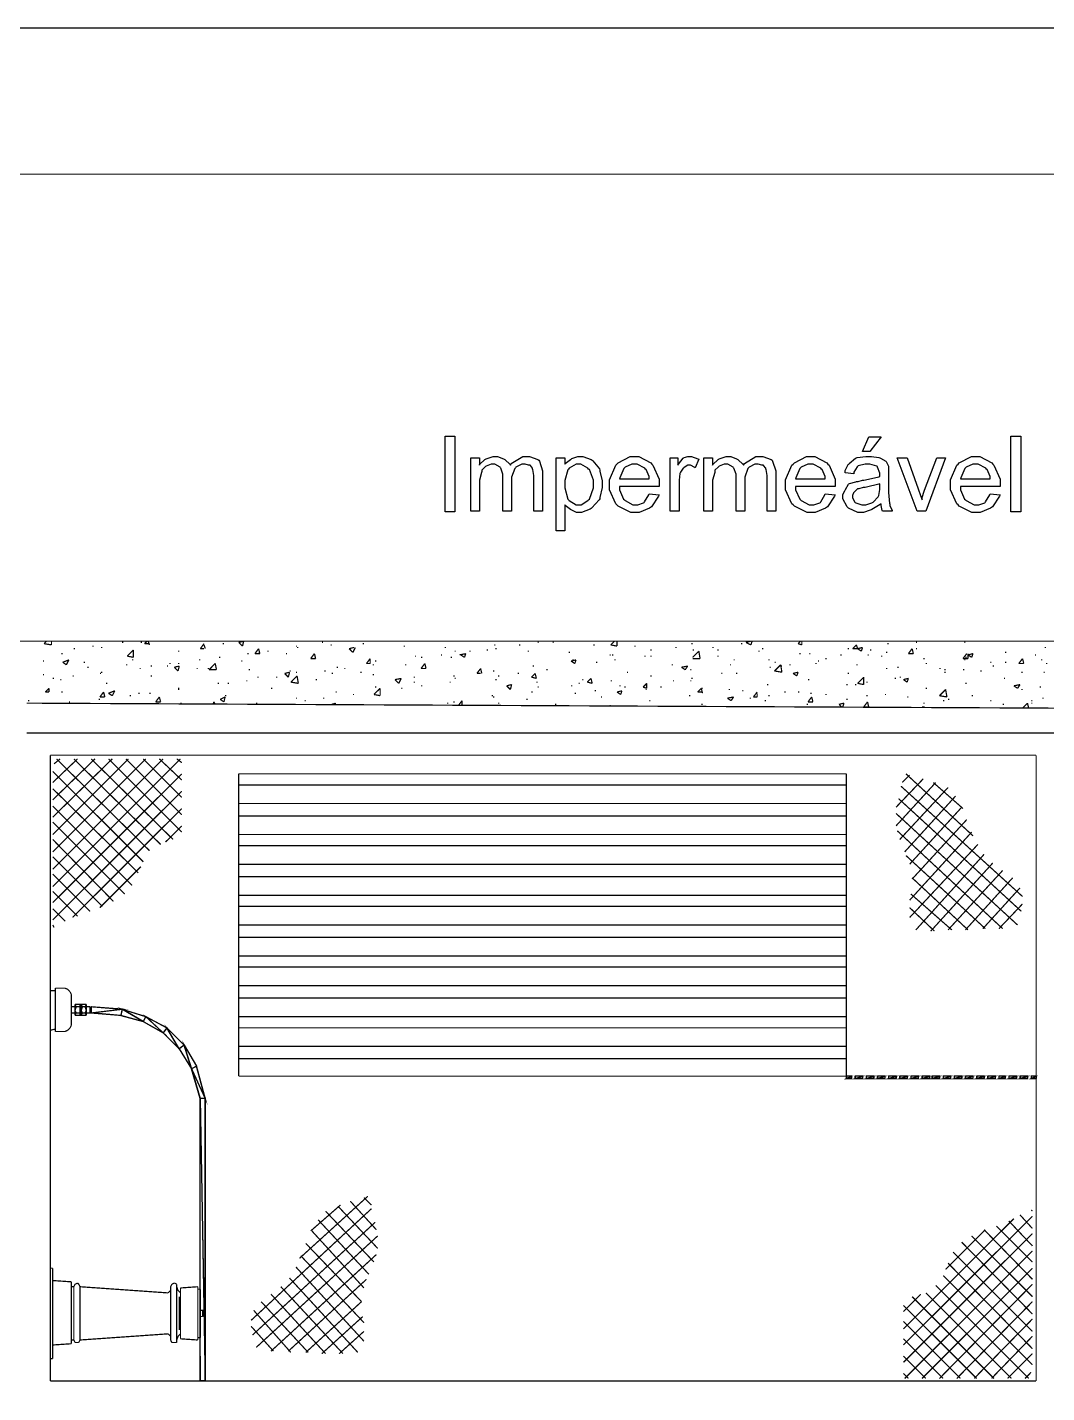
# Model space of a CAD drawing. Extents: x 0 to 210, y 0 to 297.
# Drawn here: x 69.41 to 104.27, y 250.19 to 296.9 of the extents above; entities that cross this region are included whole.
import ezdxf

# ---------------------------------------------------------------- set-up
doc = ezdxf.new("R2010")
doc.units = 0
doc.header["$MEASUREMENT"] = 0
for name, color, linetype in [('C00-00-00-BLACK', 7, 'Continuous'), ('C00-FF-00', 3, 'Continuous'), ('CFF-00-00', 1, 'Continuous'), ('CFF-7E-00', 30, 'Continuous')]:
    doc.layers.add(name, color=color, linetype=linetype)

msp = doc.modelspace()

# ---------------------------------------------------------------- linework, layer by layer
at = {"layer": 'C00-00-00-BLACK', "const_width": 0.0423}
msp.add_lwpolyline([(0.0427, -0.3886), (210.36, -0.3886), (210.36, 296.883), (0.0427, 296.883), (0.0427, -0.3886)], close=True, dxfattribs=at)
for points in [[(57.9755, 275.903), (160.74, 275.903)], [(69.9795, 275.817), (70.0648, 275.903)], [(69.9795, 275.817), (70.2331, 275.776)], [(70.2331, 275.776), (70.2331, 275.903)], [(70.9951, 275.646), (71.0378, 275.646)], [(71.6333, 275.733), (71.676, 275.733)], [(71.9296, 275.688), (71.9723, 275.688)], [(72.6489, 275.86), (72.6916, 275.86)], [(72.8211, 275.391), (73.0331, 275.603)], [(73.0331, 275.349), (73.0331, 275.603)], [(73.2868, 275.86), (73.3294, 275.86)], [(73.4138, 275.817), (73.4991, 275.903)], [(73.4138, 275.817), (73.5831, 275.817)], [(73.5831, 275.776), (73.5404, 275.903)], [(75.3223, 275.646), (75.4489, 275.817)], [(75.3223, 275.646), (75.4489, 275.646)], [(75.4902, 275.646), (75.4489, 275.776)], [(76.0857, 275.817), (76.1284, 275.817)], [(76.6367, 275.86), (76.8064, 275.903)], [(76.6367, 275.86), (76.7637, 275.733)], [(76.7637, 275.733), (76.8064, 275.903)], [(77.1895, 275.477), (77.3162, 275.646)], [(77.3589, 275.477), (77.3162, 275.646)], [(78.5894, 275.733), (78.631, 275.733)], [(78.631, 275.688), (78.6737, 275.688)], [(79.4784, 275.86), (79.5211, 275.86)], [(79.7747, 275.776), (79.8174, 275.776)], [(80.4125, 275.646), (80.5822, 275.688)], [(80.4125, 275.646), (80.5395, 275.518)], [(80.5395, 275.518), (80.6235, 275.688)], [(80.8785, 275.817), (80.9198, 275.817)], [(82.2773, 275.733), (82.32, 275.733)], [(83.6771, 275.688), (83.7198, 275.688)], [(85.1186, 275.603), (85.1613, 275.603)], [(85.3736, 275.776), (85.4149, 275.776)], [(85.4149, 275.646), (85.4576, 275.646)], [(86.2224, 275.776), (86.2651, 275.776)], [(86.8578, 275.86), (86.899, 275.86)], [(86.9417, 275.903), (86.9844, 275.903)], [(87.3675, 275.86), (87.4102, 275.86)], [(88.7677, 275.776), (88.8104, 275.776)], [(89.3604, 275.776), (89.487, 275.903)], [(89.3604, 275.776), (89.5724, 275.733)], [(89.5724, 275.733), (89.5724, 275.903)], [(90.1679, 275.733), (90.2092, 275.733)], [(90.7175, 275.603), (90.7602, 275.603)], [(91.5666, 275.688), (91.6093, 275.688)], [(92.1177, 275.817), (92.159, 275.817)], [(92.159, 275.603), (92.2017, 275.603)], [(92.837, 275.688), (92.8825, 275.688)], [(93.0092, 275.603), (93.0508, 275.603)], [(93.8128, 275.817), (93.8555, 275.817)], [(93.9821, 275.86), (94.1518, 275.903)], [(93.9821, 275.86), (94.1518, 275.776)], [(94.1518, 275.776), (94.1945, 275.903)], [(94.5363, 275.646), (94.5776, 275.646)], [(95.7654, 275.817), (95.8508, 275.903)], [(95.7654, 275.817), (95.8935, 275.776)], [(95.8935, 275.776), (95.8935, 275.903)], [(96.0617, 275.903), (96.1044, 275.903)], [(97.4619, 275.646), (97.5046, 275.646)], [(97.6313, 275.646), (97.7579, 275.776)], [(97.6313, 275.646), (97.8006, 275.646)], [(97.8006, 275.646), (97.7579, 275.776)], [(97.8006, 275.646), (97.9703, 275.688)], [(97.8006, 275.646), (97.9276, 275.561)], [(97.9276, 275.561), (97.9703, 275.688)], [(98.2239, 275.603), (98.2666, 275.603)], [(98.8191, 275.817), (98.8617, 275.817)], [(99.5384, 275.477), (99.6654, 275.646)], [(99.7081, 275.477), (99.6654, 275.646)], [(99.7934, 275.86), (99.8347, 275.86)], [(99.7934, 275.646), (99.8347, 275.646)], [(101.447, 275.86), (101.489, 275.86)], [(104.203, 275.688), (104.246, 275.688)], [(69.9368, 275.222), (69.9795, 275.222)], [(70.5721, 275.477), (70.6148, 275.477)], [(70.6148, 275.18), (70.8258, 275.264)], [(70.6148, 275.18), (70.7415, 275.095)], [(70.7415, 275.095), (70.8258, 275.264)], [(71.337, 275.18), (71.3796, 275.18)], [(72.8211, 275.391), (73.0331, 275.349)], [(72.9904, 275.264), (73.0331, 275.264)], [(74.264, 275.138), (74.3052, 275.138)], [(74.5603, 275.561), (74.6016, 275.561)], [(74.5603, 275.138), (74.6016, 275.138)], [(75.2796, 275.264), (75.3223, 275.264)], [(75.6211, 274.925), (75.8321, 275.138)], [(75.8747, 274.925), (75.8321, 275.138)], [(75.9587, 275.349), (76.0017, 275.349)], [(76.7211, 275.222), (76.7637, 275.222)], [(76.9331, 275.477), (76.9758, 275.477)], [(77.1895, 275.477), (77.3589, 275.477)], [(77.3162, 275.518), (77.3589, 275.518)], [(77.6125, 275.561), (77.6552, 275.561)], [(78.2479, 275.477), (78.2906, 275.477)], [(79.0967, 275.307), (79.2247, 275.477)], [(79.0967, 275.307), (79.266, 275.307)], [(79.266, 275.307), (79.2247, 275.477)], [(81.0052, 275.138), (81.1318, 275.307)], [(81.0052, 275.138), (81.1318, 275.138)], [(81.1318, 275.138), (81.1318, 275.307)], [(81.3015, 275.222), (81.3428, 275.222)], [(82.659, 275.391), (82.7003, 275.391)], [(82.8724, 275.349), (82.9151, 275.349)], [(82.8724, 274.968), (82.9991, 275.138)], [(83.0421, 274.968), (82.9991, 275.138)], [(83.5505, 275.434), (83.5918, 275.434)], [(83.8895, 275.349), (83.9308, 275.349)], [(84.0161, 275.561), (84.0574, 275.561)], [(84.1858, 275.434), (84.3993, 275.477)], [(84.2299, 275.434), (84.3566, 275.349)], [(84.3566, 275.349), (84.3993, 275.477)], [(84.5263, 275.561), (84.569, 275.561)], [(86.5188, 275.561), (86.5614, 275.561)], [(87.9189, 275.518), (87.9602, 275.518)], [(88.0029, 275.222), (88.1726, 275.264)], [(88.0029, 275.222), (88.1295, 275.138)], [(88.0456, 275.264), (88.0883, 275.264)], [(88.1295, 275.138), (88.1726, 275.264)], [(88.8517, 275.18), (88.8944, 275.18)], [(89.3177, 275.434), (89.3604, 275.434)], [(89.4031, 275.434), (89.4457, 275.434)], [(89.487, 275.264), (89.5297, 275.264)], [(90.5055, 275.391), (90.5482, 275.391)], [(90.7175, 275.391), (90.7602, 275.391)], [(92.159, 275.349), (92.3713, 275.561)], [(92.159, 275.307), (92.414, 275.307)], [(92.159, 275.307), (92.2017, 275.307)], [(92.414, 275.307), (92.3713, 275.561)], [(93.0092, 275.391), (93.0508, 275.391)], [(93.5591, 275.264), (93.6018, 275.264)], [(94.4079, 275.561), (94.4506, 275.561)], [(94.7469, 275.264), (94.7896, 275.264)], [(94.9593, 275.18), (95.002, 275.18)], [(95.8081, 275.477), (95.8508, 275.477)], [(96.1471, 275.477), (96.1898, 275.477)], [(96.3581, 275.138), (96.4008, 275.138)], [(96.4434, 275.222), (96.4861, 275.222)], [(96.6971, 275.307), (96.7398, 275.307)], [(97.2083, 275.434), (97.251, 275.434)], [(98.1396, 275.434), (98.1812, 275.434)], [(98.6056, 275.391), (98.6497, 275.391)], [(98.7764, 275.518), (98.8191, 275.518)], [(99.5384, 275.477), (99.7081, 275.477)], [(100.047, 275.307), (100.093, 275.307)], [(100.134, 275.138), (100.177, 275.138)], [(101.404, 275.307), (101.534, 275.477)], [(101.404, 275.307), (101.577, 275.307)], [(101.447, 275.264), (101.489, 275.264)], [(101.489, 275.349), (101.534, 275.349)], [(101.577, 275.307), (101.577, 275.477)], [(101.577, 275.434), (101.746, 275.477)], [(101.577, 275.434), (101.703, 275.349)], [(101.703, 275.349), (101.746, 275.477)], [(102.339, 275.18), (102.38, 275.18)], [(102.846, 275.518), (102.888, 275.518)], [(102.846, 275.18), (102.888, 275.18)], [(103.314, 275.138), (103.441, 275.307)], [(103.314, 275.138), (103.484, 275.138)], [(103.484, 275.138), (103.441, 275.307)], [(103.866, 275.434), (103.907, 275.434)], [(104.076, 275.264), (104.119, 275.264)], [(104.246, 275.138), (104.289, 275.138)], [(69.9368, 274.756), (69.9795, 274.756)], [(70.9538, 274.715), (70.9951, 274.715)], [(71.4636, 275.011), (71.5063, 275.011)], [(71.8866, 274.799), (71.9296, 274.799)], [(71.9296, 274.841), (71.9723, 274.841)], [(72.7784, 275.095), (72.8211, 275.095)], [(73.2441, 274.968), (73.2868, 274.968)], [(73.6258, 275.052), (73.6685, 275.052)], [(73.6258, 274.715), (73.6685, 274.715)], [(74.1786, 275.052), (74.2213, 275.052)], [(74.4319, 275.011), (74.6016, 275.052)], [(74.4319, 275.011), (74.5603, 274.884)], [(74.5603, 274.884), (74.6016, 275.052)], [(75.1939, 274.968), (75.2369, 274.968)], [(75.5756, 274.968), (75.6211, 274.968)], [(75.6211, 274.925), (75.8747, 274.925)], [(76.9758, 274.925), (77.017, 274.925)], [(77.2749, 274.672), (77.3162, 274.672)], [(77.9089, 274.672), (77.9515, 274.672)], [(78.2052, 274.799), (78.3745, 274.841)], [(78.2052, 274.799), (78.3332, 274.672)], [(78.3332, 274.672), (78.3745, 274.841)], [(78.3745, 274.884), (78.4172, 274.884)], [(78.4172, 274.502), (78.631, 274.715)], [(78.5894, 274.841), (78.631, 274.841)], [(78.6737, 274.46), (78.631, 274.715)], [(79.5623, 274.884), (79.605, 274.884)], [(79.8174, 274.799), (79.8587, 274.799)], [(79.9881, 275.011), (80.0308, 275.011)], [(80.2432, 274.968), (80.2845, 274.968)], [(80.7932, 274.841), (80.8359, 274.841)], [(81.2161, 275.095), (81.2588, 275.095)], [(81.2161, 274.756), (81.2588, 274.756)], [(82.32, 275.095), (82.3627, 275.095)], [(82.6163, 274.672), (82.659, 274.672)], [(82.8724, 274.968), (83.0421, 274.968)], [(83.9735, 274.715), (84.0161, 274.715)], [(84.781, 274.799), (84.908, 274.968)], [(84.781, 274.799), (84.908, 274.799)], [(84.9492, 274.799), (84.908, 274.968)], [(85.3309, 274.884), (85.3736, 274.884)], [(85.5003, 274.715), (85.543, 274.715)], [(86.1797, 274.799), (86.2224, 274.799)], [(86.6454, 274.672), (86.7724, 274.799)], [(86.6454, 274.672), (86.8151, 274.629)], [(86.6881, 275.052), (86.7311, 275.052)], [(86.8151, 274.629), (86.7724, 274.799)], [(87.1569, 274.925), (87.1982, 274.925)], [(89.91, 274.841), (89.9527, 274.841)], [(90.7175, 274.715), (90.7602, 274.715)], [(91.4396, 275.095), (91.4823, 275.095)], [(91.7787, 275.011), (91.991, 275.052)], [(91.7787, 275.011), (91.9057, 274.925)], [(91.9057, 274.925), (91.991, 275.052)], [(92.075, 274.925), (92.1177, 274.925)], [(93.1362, 274.799), (93.1788, 274.799)], [(93.4325, 275.095), (93.4752, 275.095)], [(93.6445, 274.799), (93.6858, 274.799)], [(94.7896, 275.011), (94.8323, 275.011)], [(94.9593, 274.884), (95.1699, 275.095)], [(94.9593, 274.884), (95.213, 274.841)], [(95.213, 274.841), (95.1699, 275.095)], [(95.1699, 275.052), (95.213, 275.052)], [(95.4663, 275.095), (95.5089, 275.095)], [(95.5947, 274.799), (95.7654, 274.841)], [(95.5947, 274.799), (95.7213, 274.715)], [(95.7213, 274.715), (95.7654, 274.841)], [(97.4619, 274.799), (97.5046, 274.799)], [(97.7579, 275.095), (97.8006, 275.095)], [(97.8006, 274.46), (98.0115, 274.672)], [(98.0115, 274.418), (98.0115, 274.672)], [(98.7764, 274.968), (98.8191, 274.968)], [(99.1581, 275.011), (99.2008, 275.011)], [(99.242, 274.672), (99.2851, 274.672)], [(100.6, 274.968), (100.642, 274.968)], [(100.769, 274.925), (100.812, 274.925)], [(100.769, 274.841), (100.812, 274.841)], [(101.404, 274.925), (101.447, 274.925)], [(102, 274.884), (102.042, 274.884)], [(102.423, 275.052), (102.465, 275.052)], [(103.4, 274.841), (103.441, 274.841)], [(104.162, 274.841), (104.203, 274.841)], [(70.0222, 274.163), (70.1492, 274.29)], [(70.1492, 274.163), (70.1492, 274.29)], [(70.2758, 274.629), (70.3185, 274.629)], [(70.5294, 274.588), (70.5721, 274.588)], [(72.099, 274.46), (72.1416, 274.46)], [(72.1829, 274.122), (72.3953, 274.206)], [(72.3113, 274.037), (72.3953, 274.206)], [(74.5603, 274.29), (74.6016, 274.29)], [(74.5603, 274.249), (74.6016, 274.249)], [(75.9174, 274.46), (75.9587, 274.46)], [(76.255, 274.46), (76.2977, 274.46)], [(76.8904, 274.545), (76.9331, 274.545)], [(77.7392, 274.29), (77.7819, 274.29)], [(78.4172, 274.502), (78.6737, 274.46)], [(79.266, 274.588), (79.309, 274.588)], [(81.2588, 274.079), (81.4737, 274.29)], [(81.3015, 274.333), (81.3428, 274.333)], [(81.4737, 274.037), (81.4737, 274.29)], [(81.981, 274.588), (82.193, 274.629)], [(81.981, 274.588), (82.1076, 274.46)], [(82.1076, 274.46), (82.193, 274.629)], [(82.193, 274.29), (82.2357, 274.29)], [(82.6163, 274.502), (82.659, 274.502)], [(82.8724, 274.376), (82.9151, 274.376)], [(83.8468, 274.502), (83.8895, 274.502)], [(84.0161, 274.629), (84.0574, 274.629)], [(85.4149, 274.588), (85.4576, 274.588)], [(85.7994, 274.376), (85.9688, 274.418)], [(85.7994, 274.376), (85.9261, 274.249)], [(85.9261, 274.249), (85.9688, 274.418)], [(86.8151, 274.502), (86.8578, 274.502)], [(86.8578, 274.333), (86.899, 274.333)], [(88.0029, 274.376), (88.0456, 274.376)], [(88.2565, 274.46), (88.2992, 274.46)], [(88.3846, 274.588), (88.4259, 274.588)], [(88.5553, 274.502), (88.6837, 274.629)], [(88.5553, 274.502), (88.725, 274.46)], [(88.725, 274.46), (88.6837, 274.629)], [(88.8104, 274.206), (88.8517, 274.206)], [(89.3604, 274.545), (89.4031, 274.545)], [(89.5724, 274.163), (89.7421, 274.206)], [(89.6567, 274.376), (89.6994, 274.376)], [(89.6994, 274.079), (89.7421, 274.206)], [(89.826, 274.333), (89.8687, 274.333)], [(90.4642, 274.333), (90.5909, 274.46)], [(90.4642, 274.333), (90.5909, 274.29)], [(90.5482, 274.249), (90.5909, 274.249)], [(90.5909, 274.29), (90.5909, 274.46)], [(91.0565, 274.333), (91.0992, 274.333)], [(91.4823, 274.545), (91.525, 274.545)], [(92.075, 274.545), (92.1177, 274.545)], [(92.1177, 274.629), (92.159, 274.629)], [(92.3286, 274.163), (92.4553, 274.29)], [(92.498, 274.122), (92.4553, 274.29)], [(92.4553, 274.29), (92.498, 274.29)], [(93.3898, 274.249), (93.4325, 274.249)], [(93.8555, 274.206), (93.8982, 274.206)], [(94.7043, 274.418), (94.7469, 274.418)], [(96.1044, 274.588), (96.1471, 274.588)], [(97.4189, 274.418), (97.4619, 274.418)], [(97.7152, 274.418), (97.7579, 274.418)], [(97.8006, 274.46), (98.0115, 274.418)], [(98.0969, 274.502), (98.1396, 274.502)], [(99.0727, 274.629), (99.1154, 274.629)], [(99.369, 274.588), (99.5384, 274.629)], [(99.369, 274.588), (99.4971, 274.502)], [(99.4971, 274.502), (99.5384, 274.629)], [(100.134, 274.29), (100.177, 274.29)], [(100.6, 274.037), (100.812, 274.249)], [(100.855, 273.994), (100.812, 274.249)], [(101.489, 274.46), (101.534, 274.46)], [(102.804, 274.629), (102.846, 274.629)], [(103.145, 274.376), (103.357, 274.418)], [(103.145, 274.376), (103.271, 274.29)], [(103.271, 274.29), (103.357, 274.418)], [(103.4, 274.249), (103.441, 274.249)], [(104.033, 274.333), (104.076, 274.333)], [(69.3843, 273.783), (104.672, 273.611)], [(69.427, 273.867), (69.4697, 273.867)], [(70.0222, 274.163), (70.1492, 274.163)], [(70.1918, 273.783), (70.2331, 273.783)], [(70.5721, 274.163), (70.6148, 274.163)], [(70.8258, 273.826), (70.8685, 273.826)], [(71.2502, 273.783), (71.2943, 273.783)], [(71.8453, 273.91), (71.8866, 273.91)], [(71.8866, 273.994), (72.015, 274.163)], [(71.8866, 273.994), (72.0563, 273.994)], [(72.0563, 273.994), (72.015, 274.163)], [(72.1829, 274.122), (72.3113, 274.037)], [(72.9065, 274.037), (72.9477, 274.037)], [(73.2028, 274.122), (73.2441, 274.122)], [(73.5831, 274.122), (73.6258, 274.122)], [(73.7955, 273.826), (73.9221, 273.994)], [(73.7955, 273.826), (73.9648, 273.826)], [(73.9648, 273.826), (73.9221, 273.994)], [(74.6442, 273.783), (74.6869, 273.783)], [(75.7481, 273.74), (75.7894, 273.826)], [(75.8321, 273.74), (75.7894, 273.826)], [(76.0017, 273.91), (76.1711, 273.994)], [(76.0017, 273.91), (76.1284, 273.826)], [(76.1284, 273.826), (76.1711, 273.994)], [(76.1711, 274.037), (76.2138, 274.037)], [(77.2322, 273.783), (77.2749, 273.783)], [(78.5894, 273.953), (78.631, 273.953)], [(78.8857, 273.867), (78.9284, 273.867)], [(79.5211, 273.953), (79.5623, 273.953)], [(79.8174, 273.74), (79.9469, 273.783)], [(79.9469, 274.163), (79.9881, 274.163)], [(79.9469, 273.74), (79.9469, 273.783)], [(80.5395, 274.079), (80.5822, 274.079)], [(81.2588, 274.079), (81.4737, 274.037)], [(83.7614, 273.783), (83.8041, 273.783)], [(83.9735, 273.826), (84.0161, 273.826)], [(84.1431, 273.698), (84.2726, 273.867)], [(84.2726, 273.698), (84.2726, 273.867)], [(85.2883, 274.037), (85.3309, 274.037)], [(85.3309, 273.994), (85.3736, 273.994)], [(85.5003, 273.783), (85.543, 273.783)], [(86.4761, 273.91), (86.5188, 273.91)], [(86.6454, 274.163), (86.6881, 274.163)], [(87.4529, 273.74), (87.4945, 273.74)], [(88.1295, 274.122), (88.1726, 274.122)], [(89.0214, 273.994), (89.064, 273.994)], [(89.5724, 274.163), (89.6994, 274.079)], [(90.6748, 273.867), (90.7175, 273.867)], [(92.0323, 274.037), (92.075, 274.037)], [(92.3286, 274.163), (92.498, 274.163)], [(92.4553, 273.74), (92.498, 273.74)], [(93.3482, 273.953), (93.5591, 273.994)], [(93.3482, 273.953), (93.4752, 273.867)], [(93.4752, 273.867), (93.5591, 273.994)], [(94.1091, 273.953), (94.1518, 273.953)], [(94.2372, 273.994), (94.3666, 274.163)], [(94.2372, 273.994), (94.3666, 273.994)], [(94.3666, 273.994), (94.3666, 274.122)], [(94.6203, 273.867), (94.663, 273.867)], [(94.7469, 274.037), (94.7896, 274.037)], [(95.2983, 274.163), (95.3396, 274.163)], [(95.7654, 274.163), (95.8081, 274.163)], [(96.0617, 273.74), (96.1044, 273.74)], [(96.1044, 273.826), (96.2311, 273.994)], [(96.1044, 273.826), (96.2738, 273.826)], [(96.1898, 274.122), (96.2311, 274.122)], [(96.2738, 273.826), (96.2311, 273.994)], [(96.6971, 274.079), (96.7398, 274.079)], [(97.1628, 273.74), (97.3349, 273.783)], [(97.1628, 273.74), (97.251, 273.654)], [(97.2922, 273.654), (97.3349, 273.783)], [(97.4189, 273.91), (97.4619, 273.91)], [(98.0115, 273.654), (98.1396, 273.826)], [(98.0969, 274.037), (98.1396, 274.037)], [(98.1812, 273.654), (98.1396, 273.826)], [(98.7351, 274.079), (98.7764, 274.079)], [(99.4971, 273.994), (99.5384, 273.994)], [(100.047, 273.783), (100.093, 273.783)], [(100.6, 274.037), (100.855, 273.994)], [(100.726, 273.867), (100.769, 273.867)], [(100.896, 273.91), (100.939, 273.91)], [(101.703, 274.037), (101.746, 274.037)], [(102.339, 273.867), (102.38, 273.867)], [(102.762, 273.74), (102.804, 273.74)], [(103.441, 273.611), (103.61, 273.783)], [(103.653, 273.611), (103.61, 273.783)], [(103.737, 273.867), (103.78, 273.867)], [(103.737, 273.783), (103.78, 273.783)], [(104.119, 273.953), (104.162, 273.953)], [(89.3177, 273.698), (89.3604, 273.698)], [(98.0115, 273.654), (98.1812, 273.654)], [(100.004, 273.654), (100.047, 273.654)], [(100.047, 273.654), (100.093, 273.654)], [(104.672, 272.765), (69.3843, 272.765)], [(103.907, 272.003), (70.1918, 272.003)], [(70.1918, 250.595), (70.1918, 272.003)], [(74.6442, 271.876), (70.2758, 267.508)], [(74.0488, 271.876), (70.2758, 268.103)], [(73.4565, 271.876), (70.2758, 268.695)], [(72.8638, 271.876), (70.2758, 269.288)], [(72.3113, 271.876), (70.2758, 269.883)], [(71.7187, 271.876), (70.2758, 270.476)], [(71.1232, 271.876), (70.2758, 271.068)], [(70.5294, 271.876), (70.3185, 271.706)], [(70.4024, 271.876), (73.5831, 268.737)], [(70.9951, 271.876), (73.9648, 268.949)], [(71.5906, 271.876), (74.3906, 269.118)], [(72.1829, 271.876), (74.6869, 269.372)], [(72.7784, 271.876), (74.6869, 269.967)], [(73.3721, 271.876), (74.6869, 270.56)], [(73.9221, 271.876), (74.6869, 271.152)], [(74.5172, 271.876), (74.6869, 271.748)], [(103.907, 250.595), (103.907, 272.003)], [(70.2758, 271.449), (73.3721, 268.356)], [(74.6869, 271.365), (70.2758, 266.956)], [(97.4189, 271.365), (76.6367, 271.365)], [(76.6367, 261.022), (76.6367, 271.365)], [(97.4189, 261.022), (97.4189, 271.365)], [(99.1154, 270.222), (100.047, 271.195)], [(99.1154, 269.584), (100.473, 271.068)], [(103.441, 267.168), (99.2851, 270.941)], [(99.3278, 271.068), (99.5811, 271.322)], [(101.746, 269.245), (99.4544, 271.365)], [(101.404, 270.179), (100.389, 271.068)], [(70.2758, 270.856), (73.2028, 267.975)], [(74.6869, 270.772), (70.2758, 266.364)], [(103.4, 266.66), (99.2008, 270.518)], [(99.242, 269.118), (100.896, 270.899)], [(99.4117, 268.695), (101.151, 270.603)], [(70.2758, 270.264), (72.9904, 267.549)], [(74.6869, 270.179), (70.9538, 266.449)], [(103.271, 266.194), (99.1154, 270.01)], [(99.5811, 268.271), (101.362, 270.222)], [(70.2758, 269.714), (72.7371, 267.252)], [(74.6869, 269.584), (74.1331, 269.033)], [(99.6654, 267.764), (101.534, 269.798)], [(70.2758, 269.118), (72.3526, 266.999)], [(102.762, 266.067), (99.1581, 269.415)], [(99.5811, 267.042), (101.703, 269.372)], [(99.5811, 266.449), (101.914, 268.949)], [(99.7934, 266.025), (102.126, 268.61)], [(70.2758, 268.526), (71.9723, 266.829)], [(73.2868, 268.187), (71.8866, 266.787)], [(102.169, 266.067), (99.4544, 268.569)], [(100.303, 265.984), (102.423, 268.314)], [(70.2758, 267.933), (71.549, 266.66)], [(101.577, 266.025), (99.6654, 267.807)], [(100.896, 266.025), (102.762, 268.06)], [(101.489, 266.025), (103.104, 267.807)], [(70.2758, 267.338), (71.1232, 266.49)], [(101.023, 266.025), (99.6237, 267.252)], [(102.084, 266.067), (103.357, 267.465)], [(70.2758, 266.746), (70.6988, 266.321)], [(100.43, 265.984), (99.5811, 266.787)], [(102.635, 266.067), (103.441, 266.915)], [(70.2758, 266.194), (70.3185, 266.11)], [(70.3612, 263.948), (70.1918, 263.948)], [(70.3612, 264.033), (70.6988, 264.033)], [(70.3612, 262.549), (70.3612, 264.033)], [(70.7842, 263.991), (70.6988, 264.033)], [(70.8685, 263.905), (70.7842, 263.991)], [(70.9112, 263.821), (70.8685, 263.905)], [(70.9112, 263.821), (70.9112, 262.76)], [(71.0378, 263.099), (71.0378, 263.479)], [(71.0805, 263.479), (71.0378, 263.438)], [(71.0805, 263.479), (71.0378, 263.479)], [(71.0378, 263.438), (71.0805, 263.396)], [(71.0805, 263.479), (71.2075, 263.479)], [(71.2075, 263.099), (71.2075, 263.479)], [(71.2075, 263.438), (71.2075, 263.479)], [(71.2075, 263.479), (71.2502, 263.479)], [(71.2075, 263.396), (71.2075, 263.438)], [(71.2502, 263.099), (71.2502, 263.479)], [(71.2943, 263.479), (71.2502, 263.438)], [(71.2943, 263.479), (71.2502, 263.479)], [(71.2502, 263.438), (71.2943, 263.396)], [(71.2943, 263.479), (71.3796, 263.479)], [(71.4209, 263.438), (71.3796, 263.479)], [(71.3796, 263.479), (71.4209, 263.479)], [(71.3796, 263.396), (71.4209, 263.438)], [(71.4209, 263.099), (71.4209, 263.479)], [(71.0378, 263.396), (70.9112, 263.396)], [(71.0378, 263.183), (70.9112, 263.183)], [(71.0805, 263.396), (71.0378, 263.269)], [(71.0378, 263.269), (71.0805, 263.183)], [(71.0805, 263.183), (71.0378, 263.142)], [(71.0378, 263.142), (71.0805, 263.099)], [(71.0805, 263.099), (71.0378, 263.099)], [(71.0805, 263.396), (71.2075, 263.396)], [(71.2075, 263.183), (71.0805, 263.183)], [(71.0805, 263.099), (71.2075, 263.099)], [(71.2075, 263.269), (71.2075, 263.396)], [(71.2502, 263.396), (71.2075, 263.396)], [(71.2502, 263.396), (71.2075, 263.396)], [(71.2075, 263.183), (71.2075, 263.269)], [(71.2075, 263.142), (71.2075, 263.183)], [(71.2502, 263.183), (71.2075, 263.183)], [(71.2075, 263.183), (71.2502, 263.183)], [(71.2075, 263.099), (71.2075, 263.142)], [(71.2075, 263.099), (71.2502, 263.099)], [(71.2943, 263.396), (71.2502, 263.269)], [(71.2502, 263.269), (71.2943, 263.183)], [(71.2943, 263.183), (71.2502, 263.142)], [(71.2502, 263.142), (71.2943, 263.099)], [(71.2943, 263.099), (71.2502, 263.099)], [(71.3796, 263.396), (71.2943, 263.396)], [(71.3796, 263.183), (71.2943, 263.183)], [(71.2943, 263.099), (71.3796, 263.099)], [(71.4209, 263.269), (71.3796, 263.396)], [(71.3796, 263.183), (71.4209, 263.269)], [(71.4209, 263.142), (71.3796, 263.183)], [(71.3796, 263.099), (71.4209, 263.142)], [(71.3796, 263.099), (71.4209, 263.099)], [(71.549, 263.396), (71.4209, 263.396)], [(71.549, 263.183), (71.4209, 263.183)], [(71.549, 263.396), (71.549, 263.183)], [(70.3612, 262.634), (70.1918, 262.591)], [(70.6988, 262.549), (70.3612, 262.549)], [(70.6988, 262.549), (70.7842, 262.591)], [(70.7842, 262.591), (70.8685, 262.676)], [(70.8685, 262.676), (70.9112, 262.76)], [(97.4189, 261.022), (76.6367, 261.022)], [(78.7164, 254.791), (81.0465, 256.91)], [(77.0625, 252.671), (81.1749, 256.487)], [(79.0967, 255.725), (80.1165, 256.614)], [(81.3883, 255.13), (80.0308, 256.571)], [(81.3428, 255.768), (80.4541, 256.741)], [(81.1749, 256.614), (80.9198, 256.868)], [(103.78, 256.402), (103.737, 256.445)], [(77.1052, 252.164), (81.3015, 256.021)], [(81.0891, 254.241), (79.3517, 256.106)], [(81.2588, 254.664), (79.605, 256.402)], [(99.369, 251.825), (103.78, 256.232)], [(99.369, 252.375), (103.145, 256.148)], [(103.78, 255.214), (102.975, 256.064)], [(103.78, 255.809), (103.357, 256.275)], [(77.2322, 251.74), (81.3883, 255.556)], [(80.9198, 253.775), (79.1393, 255.725)], [(99.369, 251.23), (103.78, 255.64)], [(100.812, 254.411), (102.169, 255.768)], [(103.78, 253.479), (101.703, 255.556)], [(103.78, 254.072), (102.126, 255.768)], [(103.78, 254.664), (102.549, 255.895)], [(80.8359, 253.307), (78.9284, 255.3)], [(99.4117, 250.679), (103.78, 255.045)], [(103.78, 252.884), (101.362, 255.341)], [(77.7392, 251.613), (81.3428, 254.918)], [(80.9198, 252.587), (78.759, 254.876)], [(103.78, 251.699), (100.896, 254.622)], [(103.78, 252.291), (101.065, 255.003)], [(70.1918, 254.452), (70.2758, 254.452)], [(70.2758, 254.452), (70.2758, 251.357)], [(80.7089, 251.57), (78.3745, 254.114)], [(80.9198, 251.952), (78.5894, 254.495)], [(100.004, 250.679), (103.78, 254.452)], [(103.78, 251.145), (100.726, 254.199)], [(70.2758, 254.029), (70.9112, 253.986)], [(70.9112, 253.986), (70.9112, 251.867)], [(70.9112, 253.818), (70.9951, 253.818)], [(71.0378, 253.902), (70.9951, 253.818)], [(70.9951, 253.818), (70.9951, 251.995)], [(71.1232, 253.945), (71.0378, 253.902)], [(71.1648, 253.902), (71.1232, 253.945)], [(71.2075, 253.818), (71.1648, 253.902)], [(71.2075, 253.818), (74.2213, 253.606)], [(71.2075, 253.818), (71.2075, 251.995)], [(74.264, 253.649), (74.2213, 253.606)], [(74.3052, 253.69), (74.264, 253.649)], [(74.3479, 253.902), (74.3052, 253.818)], [(74.3052, 253.818), (74.3052, 251.995)], [(74.3052, 253.818), (74.3052, 253.69)], [(74.4319, 253.945), (74.3479, 253.902)], [(74.5172, 253.902), (74.4319, 253.945)], [(74.5172, 253.818), (74.5172, 253.902)], [(74.5172, 253.818), (74.5172, 251.995)], [(74.5172, 253.818), (74.5603, 253.69)], [(74.5603, 253.69), (74.6442, 253.606)], [(75.2369, 253.818), (74.6442, 253.775)], [(74.6442, 253.775), (74.6442, 252.036)], [(75.2369, 253.818), (75.2369, 251.995)], [(75.3223, 253.733), (75.2369, 253.733)], [(75.3223, 253.733), (75.3223, 252.079)], [(80.2005, 251.529), (78.0782, 253.818)], [(78.3332, 251.613), (81.0052, 254.072)], [(103.653, 250.679), (100.473, 253.86)], [(100.6, 250.679), (103.78, 253.902)], [(74.3052, 253.479), (74.3052, 252.332)], [(74.6016, 253.479), (74.6016, 252.332)], [(79.0127, 251.57), (77.4016, 253.307)], [(79.605, 251.529), (77.7392, 253.563)], [(78.9284, 251.57), (80.8359, 253.307)], [(99.369, 252.968), (99.9628, 253.563)], [(101.873, 250.679), (99.369, 253.18)], [(102.465, 250.679), (99.6654, 253.479)], [(103.061, 250.679), (100.134, 253.606)], [(101.192, 250.679), (103.78, 253.307)], [(75.3223, 253.01), (75.4063, 253.01)], [(75.3223, 252.798), (75.4063, 252.798)], [(75.4063, 252.798), (75.4063, 253.01)], [(75.4063, 253.01), (75.4063, 252.841)], [(75.4063, 252.841), (75.4063, 253.01)], [(75.4063, 253.01), (75.4489, 253.01)], [(75.4063, 252.798), (75.4063, 252.841)], [(78.4172, 251.57), (77.1469, 253.01)], [(79.4784, 251.529), (80.8785, 252.798)], [(101.787, 250.679), (103.78, 252.714)], [(77.8245, 251.613), (77.0625, 252.461)], [(80.0735, 251.529), (80.9198, 252.291)], [(101.319, 250.679), (99.369, 252.629)], [(70.2758, 251.825), (70.9112, 251.867)], [(70.9112, 251.995), (70.9951, 251.995)], [(70.9951, 251.995), (71.0378, 251.909)], [(71.0378, 251.909), (71.1232, 251.909)], [(71.1232, 251.909), (71.1648, 251.909)], [(71.1648, 251.909), (71.2075, 251.995)], [(71.2075, 251.995), (74.2213, 252.206)], [(74.264, 252.164), (74.2213, 252.206)], [(74.3052, 252.122), (74.264, 252.164)], [(74.3052, 251.995), (74.3052, 252.122)], [(74.3052, 251.995), (74.3479, 251.909)], [(74.3479, 251.909), (74.4319, 251.909)], [(74.4319, 251.909), (74.5172, 251.909)], [(74.5172, 251.995), (74.5603, 252.122)], [(74.5172, 251.909), (74.5172, 251.995)], [(74.5603, 252.122), (74.6442, 252.206)], [(75.2369, 251.995), (74.6442, 252.036)], [(75.3223, 252.079), (75.2369, 252.079)], [(100.726, 250.679), (99.369, 252.036)], [(102.38, 250.679), (103.78, 252.122)], [(70.1918, 251.357), (70.2758, 251.357)], [(100.134, 250.679), (99.369, 251.444)], [(102.931, 250.679), (103.78, 251.529)], [(99.5384, 250.679), (99.369, 250.848)], [(103.527, 250.679), (103.737, 250.891)], [(103.907, 250.595), (70.1918, 250.595)], [(75.2796, 250.595), (75.4902, 250.595)]]:
    msp.add_lwpolyline(points, dxfattribs=at)
at = {"layer": 'C00-FF-00', "const_width": 0.0423}
for points in [[(97.4189, 270.983), (76.6367, 270.983)], [(97.4189, 270.349), (76.6367, 270.349)], [(97.4189, 269.925), (76.6367, 269.925)], [(97.4189, 269.288), (76.6367, 269.288)], [(97.4189, 268.906), (76.6367, 268.906)], [(97.4189, 268.271), (76.6367, 268.271)], [(97.4189, 267.848), (76.6367, 267.848)], [(97.4189, 267.211), (76.6367, 267.211)], [(97.4189, 266.829), (76.6367, 266.829)], [(97.4189, 266.194), (76.6367, 266.194)], [(97.4189, 265.771), (76.6367, 265.771)], [(97.4189, 265.133), (76.6367, 265.133)], [(97.4189, 264.753), (76.6367, 264.753)], [(97.4189, 264.118), (76.6367, 264.118)], [(97.4189, 263.694), (76.6367, 263.694)], [(97.4189, 263.057), (76.6367, 263.057)], [(97.4189, 262.676), (76.6367, 262.676)], [(97.4189, 262.041), (76.6367, 262.041)], [(97.4189, 261.618), (76.6367, 261.618)], [(103.907, 261.022), (103.907, 260.937)]]:
    msp.add_lwpolyline(points, dxfattribs=at)
for points in [[(97.4189, 260.937), (97.5886, 261.022), (97.5886, 260.937), (97.4189, 260.937)], [(97.4189, 261.022), (97.4189, 260.937), (97.5886, 261.022), (97.4189, 261.022)], [(97.7152, 260.937), (97.9703, 261.022), (97.9703, 260.937), (97.7152, 260.937)], [(97.7152, 261.022), (97.7152, 260.937), (97.9703, 261.022), (97.7152, 261.022)], [(98.0969, 260.937), (98.3506, 261.022), (98.3506, 260.937), (98.0969, 260.937)], [(98.0969, 261.022), (98.0969, 260.937), (98.3506, 261.022), (98.0969, 261.022)], [(98.4772, 260.937), (98.7323, 261.022), (98.7323, 260.937), (98.4772, 260.937)], [(98.4772, 261.022), (98.4772, 260.937), (98.7323, 261.022), (98.4772, 261.022)], [(98.8617, 260.937), (99.1154, 261.022), (99.1154, 260.937), (98.8617, 260.937)], [(98.8617, 261.022), (98.8617, 260.937), (99.1154, 261.022), (98.8617, 261.022)], [(99.242, 260.937), (99.4971, 261.022), (99.4971, 260.937), (99.242, 260.937)], [(99.242, 261.022), (99.242, 260.937), (99.4971, 261.022), (99.242, 261.022)], [(99.6237, 260.937), (99.8774, 261.022), (99.8774, 260.937), (99.6237, 260.937)], [(99.6237, 261.022), (99.6237, 260.937), (99.8774, 261.022), (99.6237, 261.022)], [(100.004, 260.937), (100.259, 261.022), (100.259, 260.937), (100.004, 260.937)], [(100.004, 261.022), (100.004, 260.937), (100.259, 261.022), (100.004, 261.022)], [(100.346, 260.937), (100.6, 261.022), (100.6, 260.937), (100.346, 260.937)], [(100.346, 261.022), (100.346, 260.937), (100.6, 261.022), (100.346, 261.022)], [(100.726, 260.937), (100.981, 261.022), (100.981, 260.937), (100.726, 260.937)], [(100.726, 261.022), (100.726, 260.937), (100.981, 261.022), (100.726, 261.022)], [(101.108, 260.937), (101.362, 261.022), (101.362, 260.937), (101.108, 260.937)], [(101.108, 261.022), (101.108, 260.937), (101.362, 261.022), (101.108, 261.022)], [(101.489, 260.937), (101.743, 261.022), (101.743, 260.937), (101.489, 260.937)], [(101.489, 261.022), (101.489, 260.937), (101.743, 261.022), (101.489, 261.022)], [(101.873, 260.937), (102.126, 261.022), (102.126, 260.937), (101.873, 260.937)], [(101.873, 261.022), (101.873, 260.937), (102.126, 261.022), (101.873, 261.022)], [(102.253, 260.937), (102.508, 261.022), (102.508, 260.937), (102.253, 260.937)], [(102.253, 261.022), (102.253, 260.937), (102.508, 261.022), (102.253, 261.022)], [(102.635, 260.937), (102.846, 261.022), (102.846, 260.937), (102.635, 260.937)], [(102.635, 261.022), (102.635, 260.937), (102.846, 261.022), (102.635, 261.022)], [(102.975, 260.937), (103.23, 261.022), (103.23, 260.937), (102.975, 260.937)], [(102.975, 261.022), (102.975, 260.937), (103.23, 261.022), (102.975, 261.022)], [(103.357, 260.937), (103.61, 261.022), (103.61, 260.937), (103.357, 260.937)], [(103.357, 261.022), (103.357, 260.937), (103.61, 261.022), (103.357, 261.022)], [(103.737, 260.937), (103.907, 261.022), (103.907, 260.937), (103.737, 260.937)], [(103.737, 261.022), (103.737, 260.937), (103.907, 261.022), (103.737, 261.022)]]:
    msp.add_lwpolyline(points, close=True, dxfattribs=at)
at = {"layer": 'C00-FF-00'}
for points in [[(97.4189, 261.022), (97.4189, 260.937), (97.5886, 261.022), (97.4189, 261.022)], [(97.4189, 260.937), (97.5886, 261.022), (97.5886, 260.937), (97.4189, 260.937)], [(97.7152, 261.022), (97.7152, 260.937), (97.9703, 261.022), (97.7152, 261.022)], [(97.7152, 260.937), (97.9703, 261.022), (97.9703, 260.937), (97.7152, 260.937)], [(98.0969, 261.022), (98.0969, 260.937), (98.3506, 261.022), (98.0969, 261.022)], [(98.0969, 260.937), (98.3506, 261.022), (98.3506, 260.937), (98.0969, 260.937)], [(98.4772, 261.022), (98.4772, 260.937), (98.7323, 261.022), (98.4772, 261.022)], [(98.4772, 260.937), (98.7323, 261.022), (98.7323, 260.937), (98.4772, 260.937)], [(98.8617, 261.022), (98.8617, 260.937), (99.1154, 261.022), (98.8617, 261.022)], [(98.8617, 260.937), (99.1154, 261.022), (99.1154, 260.937), (98.8617, 260.937)], [(99.242, 261.022), (99.242, 260.937), (99.4971, 261.022), (99.242, 261.022)], [(99.242, 260.937), (99.4971, 261.022), (99.4971, 260.937), (99.242, 260.937)], [(99.6237, 261.022), (99.6237, 260.937), (99.8774, 261.022), (99.6237, 261.022)], [(99.6237, 260.937), (99.8774, 261.022), (99.8774, 260.937), (99.6237, 260.937)], [(100.004, 261.022), (100.004, 260.937), (100.259, 261.022), (100.004, 261.022)], [(100.004, 260.937), (100.259, 261.022), (100.259, 260.937), (100.004, 260.937)], [(100.346, 261.022), (100.346, 260.937), (100.6, 261.022), (100.346, 261.022)], [(100.346, 260.937), (100.6, 261.022), (100.6, 260.937), (100.346, 260.937)], [(100.726, 261.022), (100.726, 260.937), (100.981, 261.022), (100.726, 261.022)], [(100.726, 260.937), (100.981, 261.022), (100.981, 260.937), (100.726, 260.937)], [(101.108, 261.022), (101.108, 260.937), (101.362, 261.022), (101.108, 261.022)], [(101.108, 260.937), (101.362, 261.022), (101.362, 260.937), (101.108, 260.937)], [(101.489, 261.022), (101.489, 260.937), (101.743, 261.022), (101.489, 261.022)], [(101.489, 260.937), (101.743, 261.022), (101.743, 260.937), (101.489, 260.937)], [(101.873, 261.022), (101.873, 260.937), (102.126, 261.022), (101.873, 261.022)], [(101.873, 260.937), (102.126, 261.022), (102.126, 260.937), (101.873, 260.937)], [(102.253, 261.022), (102.253, 260.937), (102.508, 261.022), (102.253, 261.022)], [(102.253, 260.937), (102.508, 261.022), (102.508, 260.937), (102.253, 260.937)], [(102.635, 261.022), (102.635, 260.937), (102.846, 261.022), (102.635, 261.022)], [(102.635, 260.937), (102.846, 261.022), (102.846, 260.937), (102.635, 260.937)], [(102.975, 261.022), (102.975, 260.937), (103.23, 261.022), (102.975, 261.022)], [(102.975, 260.937), (103.23, 261.022), (103.23, 260.937), (102.975, 260.937)], [(103.357, 261.022), (103.357, 260.937), (103.61, 261.022), (103.357, 261.022)], [(103.357, 260.937), (103.61, 261.022), (103.61, 260.937), (103.357, 260.937)], [(103.737, 261.022), (103.737, 260.937), (103.907, 261.022), (103.737, 261.022)], [(103.737, 260.937), (103.907, 261.022), (103.907, 260.937), (103.737, 260.937)]]:
    msp.add_lwpolyline(points, close=True, dxfattribs=at)
at = {"layer": 'CFF-00-00', "const_width": 0.0423}
for points in [[(71.5906, 263.183), (72.6489, 263.31), (72.6073, 263.099), (71.5906, 263.183)], [(71.5906, 263.396), (71.5906, 263.183), (72.6489, 263.31), (71.5906, 263.396)], [(73.4565, 263.057), (73.3721, 262.887), (72.6489, 263.31), (73.4565, 263.057)], [(73.3721, 262.887), (72.6489, 263.31), (72.6073, 263.099), (73.3721, 262.887)], [(74.1786, 262.676), (74.0488, 262.507), (73.4565, 263.057), (74.1786, 262.676)], [(74.0488, 262.507), (73.4565, 263.057), (73.3721, 262.887), (74.0488, 262.507)], [(74.6016, 261.956), (74.1786, 262.676), (74.0488, 262.507), (74.6016, 261.956)], [(74.7709, 262.084), (74.6016, 261.956), (74.1786, 262.676), (74.7709, 262.084)], [(75.026, 261.276), (74.7709, 262.084), (74.6016, 261.956), (75.026, 261.276)], [(75.1939, 261.36), (75.026, 261.276), (74.7709, 262.084), (75.1939, 261.36)], [(75.026, 261.276), (75.4902, 260.26), (75.3223, 260.26), (75.026, 261.276)], [(75.1939, 261.36), (75.026, 261.276), (75.4902, 260.26), (75.1939, 261.36)], [(75.4902, 260.26), (75.3223, 260.26), (75.4902, 250.595), (75.4902, 260.26)], [(75.3223, 260.26), (75.4902, 250.595), (75.3223, 250.595), (75.3223, 260.26)]]:
    msp.add_lwpolyline(points, close=True, dxfattribs=at)
at = {"layer": 'CFF-00-00'}
for points in [[(71.5906, 263.396), (71.5906, 263.183), (72.6489, 263.31), (71.5906, 263.396)], [(71.5906, 263.183), (72.6489, 263.31), (72.6073, 263.099), (71.5906, 263.183)], [(73.3721, 262.887), (72.6489, 263.31), (72.6073, 263.099), (73.3721, 262.887)], [(73.4565, 263.057), (73.3721, 262.887), (72.6489, 263.31), (73.4565, 263.057)], [(74.0488, 262.507), (73.4565, 263.057), (73.3721, 262.887), (74.0488, 262.507)], [(74.1786, 262.676), (74.0488, 262.507), (73.4565, 263.057), (74.1786, 262.676)], [(74.6016, 261.956), (74.1786, 262.676), (74.0488, 262.507), (74.6016, 261.956)], [(74.7709, 262.084), (74.6016, 261.956), (74.1786, 262.676), (74.7709, 262.084)], [(75.026, 261.276), (74.7709, 262.084), (74.6016, 261.956), (75.026, 261.276)], [(75.1939, 261.36), (75.026, 261.276), (74.7709, 262.084), (75.1939, 261.36)], [(75.1939, 261.36), (75.026, 261.276), (75.4902, 260.26), (75.1939, 261.36)], [(75.026, 261.276), (75.4902, 260.26), (75.3223, 260.26), (75.026, 261.276)], [(75.4902, 260.26), (75.3223, 260.26), (75.4902, 250.595), (75.4902, 260.26)], [(75.3223, 260.26), (75.4902, 250.595), (75.3223, 250.595), (75.3223, 260.26)]]:
    msp.add_lwpolyline(points, close=True, dxfattribs=at)
at = {"layer": 'CFF-7E-00', "const_width": 0.0423}
msp.add_lwpolyline([(5.0478, 291.881), (205.357, 291.881)], dxfattribs=at)
at = {"layer": 'CFF-7E-00'}
for points in [[(83.6923, 282.914), (84.0313, 282.914), (84.0313, 280.332), (83.6923, 280.332), (83.6923, 282.914)], [(97.9703, 282.388), (98.1812, 282.895), (98.6056, 282.895), (98.2239, 282.388), (97.9703, 282.388)], [(103.039, 282.914), (103.378, 282.914), (103.378, 280.332), (103.039, 280.332), (103.039, 282.914)], [(84.569, 280.352), (84.569, 282.175), (84.8653, 282.175), (84.8653, 281.922), (84.8748, 281.944), (85.0554, 282.123), (85.0773, 282.133), (85.0981, 282.144), (85.3352, 282.218), (85.4149, 282.218), (85.4893, 282.218), (85.6918, 282.144), (85.7141, 282.133), (85.7345, 282.123), (85.9151, 281.944), (85.9261, 281.922), (85.9578, 281.976), (86.3466, 282.218), (86.4761, 282.218), (86.5808, 282.218), (86.8673, 282.113), (86.899, 282.091), (86.9199, 282.06), (87.0271, 281.733), (87.0271, 281.623), (87.0271, 280.352), (86.7311, 280.352), (86.7311, 281.496), (86.7311, 281.57), (86.698, 281.772), (86.6881, 281.792), (86.6881, 281.825), (86.6126, 281.912), (86.6027, 281.922), (86.5491, 281.922), (86.4306, 281.963), (86.3921, 281.963), (86.3177, 281.963), (86.1162, 281.859), (86.0958, 281.836), (86.0735, 281.816), (85.9688, 281.512), (85.9688, 281.41), (85.9688, 280.352), (85.6728, 280.352), (85.6728, 281.537), (85.6728, 281.613), (85.5941, 281.825), (85.5846, 281.836), (85.5733, 281.859), (85.3916, 281.963), (85.3309, 281.963), (85.2674, 281.963), (85.0981, 281.89), (85.0773, 281.879), (85.0664, 281.869), (84.9492, 281.748), (84.9492, 281.707), (84.9383, 281.675), (84.8653, 281.415), (84.8653, 281.327), (84.8653, 280.352), (84.569, 280.352)], [(87.4945, 279.673), (87.4945, 282.175), (87.7919, 282.175), (87.7919, 281.963), (87.8018, 281.985), (87.981, 282.123), (88.0029, 282.133), (88.0237, 282.155), (88.2304, 282.218), (88.2992, 282.218), (88.4054, 282.218), (88.6933, 282.113), (88.725, 282.091), (88.7458, 282.071), (88.9688, 281.794), (88.9801, 281.749), (88.9896, 281.718), (89.064, 281.392), (89.064, 281.284), (89.064, 281.157), (88.9896, 280.818), (88.9801, 280.775), (88.9579, 280.744), (88.7155, 280.46), (88.6837, 280.438), (88.6506, 280.417), (88.3543, 280.309), (88.2565, 280.309), (88.193, 280.309), (88.0237, 280.385), (88.0029, 280.395), (87.981, 280.406), (87.8018, 280.544), (87.7919, 280.565), (87.7919, 279.673), (87.4945, 279.673)], [(90.6748, 280.945), (91.0138, 280.904), (90.992, 280.862), (90.7493, 280.501), (90.7175, 280.479), (90.6861, 280.458), (90.3277, 280.309), (90.2092, 280.309), (90.0493, 280.309), (89.6137, 280.523), (89.5724, 280.565), (89.5297, 280.607), (89.3177, 281.083), (89.3177, 281.241), (89.3177, 281.421), (89.5297, 281.921), (89.5724, 281.963), (89.6137, 282.006), (90.0285, 282.218), (90.1679, 282.218), (90.3153, 282.218), (90.7288, 282.006), (90.7602, 281.963), (90.8018, 281.921), (91.0138, 281.444), (91.0138, 281.284), (91.0138, 281.263), (91.0138, 281.216), (91.0138, 281.2), (89.6567, 281.2), (89.6567, 281.084), (89.7943, 280.766), (89.826, 280.734), (89.8469, 280.713), (90.1181, 280.565), (90.2092, 280.565), (90.2822, 280.565), (90.4833, 280.639), (90.5055, 280.648), (90.515, 280.671), (90.6639, 280.913), (90.6748, 280.945)], [(91.3956, 280.352), (91.3956, 282.175), (91.652, 282.175), (91.652, 281.922), (91.6725, 281.953), (91.8408, 282.166), (91.8626, 282.175), (91.8725, 282.186), (91.9924, 282.218), (92.0323, 282.218), (92.1163, 282.218), (92.3396, 282.144), (92.3713, 282.133), (92.2443, 281.836), (92.2334, 281.848), (92.0821, 281.922), (92.0323, 281.922), (91.9896, 281.922), (91.8725, 281.848), (91.8626, 281.836), (91.8408, 281.825), (91.7455, 281.687), (91.736, 281.666), (91.725, 281.645), (91.6947, 281.407), (91.6947, 281.327), (91.6947, 280.352), (91.3956, 280.352)], [(92.5407, 280.352), (92.5407, 282.175), (92.837, 282.175), (92.837, 281.922), (92.8479, 281.944), (93.0286, 282.123), (93.0508, 282.133), (93.0712, 282.144), (93.3097, 282.218), (93.3898, 282.218), (93.4628, 282.218), (93.6639, 282.144), (93.6858, 282.133), (93.7066, 282.123), (93.8872, 281.944), (93.8982, 281.922), (93.9299, 281.976), (94.3197, 282.218), (94.4506, 282.218), (94.5554, 282.218), (94.8422, 282.113), (94.8739, 282.091), (94.8944, 282.06), (95.002, 281.733), (95.002, 281.623), (95.002, 280.352), (94.7043, 280.352), (94.7043, 281.496), (94.7043, 281.57), (94.6725, 281.772), (94.663, 281.792), (94.663, 281.825), (94.5871, 281.912), (94.5776, 281.922), (94.5236, 281.922), (94.4051, 281.963), (94.3666, 281.963), (94.2908, 281.963), (94.0883, 281.859), (94.0675, 281.836), (94.0456, 281.816), (93.9408, 281.512), (93.9408, 281.41), (93.9408, 280.352), (93.6445, 280.352), (93.6445, 281.537), (93.6445, 281.613), (93.5687, 281.825), (93.5591, 281.836), (93.5482, 281.859), (93.3662, 281.963), (93.3055, 281.963), (93.2409, 281.963), (93.0712, 281.89), (93.0508, 281.879), (93.0395, 281.869), (92.9238, 281.748), (92.9238, 281.707), (92.9128, 281.675), (92.837, 281.415), (92.837, 281.327), (92.837, 280.352), (92.5407, 280.352)], [(96.6971, 280.945), (97.0361, 280.904), (97.0139, 280.862), (96.7715, 280.501), (96.7398, 280.479), (96.708, 280.458), (96.3496, 280.309), (96.2311, 280.309), (96.0713, 280.309), (95.6373, 280.523), (95.5947, 280.565), (95.5516, 280.607), (95.3396, 281.083), (95.3396, 281.241), (95.3396, 281.421), (95.5516, 281.921), (95.5947, 281.963), (95.6373, 282.006), (96.0508, 282.218), (96.1898, 282.218), (96.3373, 282.218), (96.7507, 282.006), (96.7825, 281.963), (96.8237, 281.921), (97.0361, 281.444), (97.0361, 281.284), (97.0361, 281.263), (97.0361, 281.216), (97.0361, 281.2), (95.6786, 281.2), (95.6786, 281.084), (95.8289, 280.766), (95.8508, 280.734), (95.8716, 280.713), (96.1401, 280.565), (96.2311, 280.565), (96.3041, 280.565), (96.5055, 280.639), (96.5274, 280.648), (96.5482, 280.671), (96.6858, 280.913), (96.6971, 280.945)], [(98.6056, 280.607), (98.5725, 280.575), (98.2871, 280.406), (98.2666, 280.395), (98.2349, 280.385), (98.0034, 280.309), (97.9276, 280.309), (97.8105, 280.309), (97.4933, 280.458), (97.4619, 280.479), (97.4397, 280.501), (97.2922, 280.771), (97.2922, 280.861), (97.2922, 280.914), (97.3667, 281.062), (97.3776, 281.071), (97.3875, 281.094), (97.4933, 281.274), (97.5046, 281.284), (97.5251, 281.295), (97.736, 281.358), (97.7579, 281.368), (97.8214, 281.368), (97.9632, 281.41), (98.0115, 281.41), (98.075, 281.421), (98.5312, 281.528), (98.5629, 281.537), (98.5629, 281.537), (98.5629, 281.58), (98.5629, 281.58), (98.5629, 281.656), (98.4871, 281.859), (98.4772, 281.879), (98.4553, 281.89), (98.2183, 281.963), (98.1396, 281.963), (98.0542, 281.963), (97.8214, 281.901), (97.8006, 281.879), (97.7896, 281.869), (97.6739, 281.685), (97.6739, 281.623), (97.3776, 281.666), (97.3776, 281.74), (97.4824, 281.942), (97.5046, 281.963), (97.5141, 281.985), (97.7265, 282.166), (97.7579, 282.175), (97.7896, 282.186), (98.0832, 282.218), (98.1812, 282.218), (98.2761, 282.218), (98.5312, 282.186), (98.5629, 282.175), (98.5834, 282.166), (98.7654, 282.06), (98.7764, 282.049), (98.7859, 282.028), (98.8617, 281.885), (98.8617, 281.836), (98.8617, 281.762), (98.8617, 281.594), (98.8617, 281.537), (98.8617, 281.114), (98.8617, 280.988), (98.8935, 280.618), (98.9044, 280.607), (98.9044, 280.544), (98.9775, 280.374), (98.9887, 280.352), (98.6497, 280.352), (98.6384, 280.374), (98.6056, 280.549), (98.6056, 280.607)], [(99.8347, 280.352), (99.1581, 282.175), (99.4971, 282.175), (99.8774, 281.114), (99.8873, 281.083), (99.9931, 280.766), (100.004, 280.734), (100.004, 280.819), (100.08, 281.04), (100.093, 281.071), (100.516, 282.175), (100.812, 282.175), (100.134, 280.352), (99.8347, 280.352)], [(102.339, 280.945), (102.676, 280.904), (102.654, 280.862), (102.412, 280.501), (102.38, 280.479), (102.348, 280.458), (101.991, 280.309), (101.873, 280.309), (101.713, 280.309), (101.276, 280.523), (101.235, 280.565), (101.192, 280.607), (100.981, 281.083), (100.981, 281.241), (100.981, 281.421), (101.192, 281.921), (101.235, 281.963), (101.276, 282.006), (101.691, 282.218), (101.83, 282.218), (101.977, 282.218), (102.391, 282.006), (102.423, 281.963), (102.464, 281.921), (102.676, 281.444), (102.676, 281.284), (102.676, 281.263), (102.676, 281.216), (102.676, 281.2), (101.319, 281.2), (101.319, 281.084), (101.457, 280.766), (101.489, 280.734), (101.509, 280.713), (101.782, 280.565), (101.873, 280.565), (101.946, 280.565), (102.147, 280.639), (102.169, 280.648), (102.179, 280.671), (102.328, 280.913), (102.339, 280.945)], [(87.7919, 281.284), (87.7919, 281.147), (87.8967, 280.766), (87.9189, 280.734), (87.9394, 280.713), (88.1765, 280.565), (88.2565, 280.565), (88.3419, 280.565), (88.5762, 280.713), (88.5984, 280.734), (88.6298, 280.766), (88.7677, 281.154), (88.7677, 281.284), (88.7677, 281.412), (88.6298, 281.772), (88.5984, 281.792), (88.5762, 281.825), (88.3363, 281.963), (88.2565, 281.963), (88.1712, 281.963), (87.9394, 281.825), (87.9189, 281.792), (87.8967, 281.76), (87.7919, 281.404), (87.7919, 281.284)], [(89.6567, 281.453), (90.6748, 281.453), (90.6748, 281.539), (90.5686, 281.772), (90.5482, 281.792), (90.526, 281.825), (90.2575, 281.963), (90.1679, 281.963), (90.0825, 281.963), (89.8469, 281.859), (89.826, 281.836), (89.8042, 281.816), (89.6662, 281.496), (89.6567, 281.453)], [(95.6786, 281.453), (96.6971, 281.453), (96.6971, 281.539), (96.5909, 281.772), (96.5701, 281.792), (96.5482, 281.825), (96.2794, 281.963), (96.1898, 281.963), (96.1044, 281.963), (95.8716, 281.859), (95.8508, 281.836), (95.8289, 281.816), (95.6882, 281.496), (95.6786, 281.453)], [(101.319, 281.453), (102.339, 281.453), (102.339, 281.539), (102.233, 281.772), (102.212, 281.792), (102.19, 281.825), (101.92, 281.963), (101.83, 281.963), (101.745, 281.963), (101.509, 281.859), (101.489, 281.836), (101.466, 281.816), (101.328, 281.496), (101.319, 281.453)], [(98.5629, 281.284), (98.5312, 281.274), (98.1068, 281.168), (98.0542, 281.157), (97.9911, 281.157), (97.8475, 281.114), (97.8006, 281.114), (97.7896, 281.105), (97.6835, 280.998), (97.6739, 280.988), (97.663, 280.978), (97.6313, 280.891), (97.6313, 280.861), (97.6313, 280.808), (97.7043, 280.659), (97.7152, 280.648), (97.736, 280.639), (97.9428, 280.565), (98.0115, 280.565), (98.086, 280.565), (98.2871, 280.639), (98.3093, 280.648), (98.3298, 280.659), (98.509, 280.84), (98.5202, 280.861), (98.5298, 280.883), (98.5629, 281.089), (98.5629, 281.157), (98.5629, 281.284)]]:
    msp.add_lwpolyline(points, close=True, dxfattribs=at)

doc.saveas('drawing.dxf')
